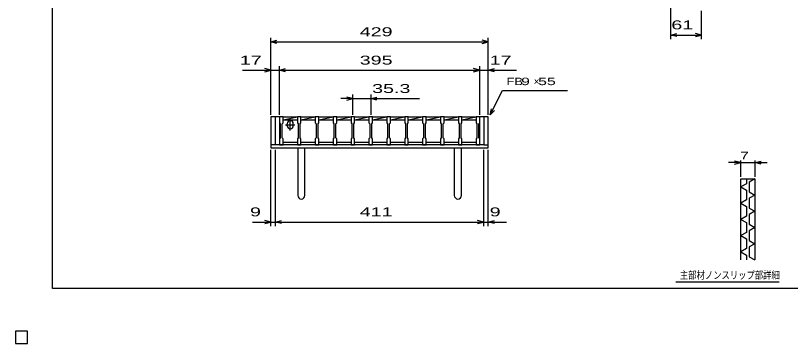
# Model space of a CAD drawing. Units: millimetres, scale not verified. Extents: x -1456 to 1385, y -1026 to 843.
# Drawn here: x -1456 to 73, y -1026 to -379 of the extents above; entities that cross this region are included whole.
import ezdxf
from ezdxf.enums import TextEntityAlignment as Align

# ---------------------------------------------------------------- set-up
doc = ezdxf.new("R2010")
doc.units = ezdxf.units.MM
doc.header["$LTSCALE"] = 8
for name, color, linetype, lineweight in [('0_2', 150, 'Continuous', 25), ('16', 3, 'Continuous', 25), ('19', 6, 'Continuous', 25), ('22', 4, 'Continuous', 25), ('24', 2, 'Continuous', 25), ('32', 4, 'Continuous', 25)]:
    doc.layers.add(name, color=color, linetype=linetype, lineweight=lineweight)
doc.styles.add('ベクトル', font='')
doc.styles.get('ベクトル').set_extended_font_data('ベクトル')

msp = doc.modelspace()

# ---------------------------------------------------------------- linework, layer by layer
at = {"layer": '0_2'}
for p, q in [((-1383.2, -917.2), (-1383.2, 842.8)), ((1384.8, -917.2), (-1383.2, -917.2)), ((-1432, -1002), (-1456, -1002)), ((-1456, -1002), (-1456, -1026)), ((-1432, -1002), (-1456, -1002)), ((-1456, -1002), (-1456, -1026)), ((-1432, -1002), (-1456, -1002)), ((-1456, -1002), (-1456, -1026)), ((-1432, -1002), (-1456, -1002)), ((-1456, -1002), (-1456, -1026)), ((-1432, -1002), (-1456, -1002)), ((-1456, -1002), (-1456, -1026)), ((-1432, -1026), (-1432, -1002)), ((-1432, -1026), (-1432, -1002)), ((-1432, -1026), (-1432, -1002)), ((-1432, -1026), (-1432, -1002)), ((-1432, -1026), (-1432, -1002)), ((-1456, -1026), (-1432, -1026)), ((-1456, -1026), (-1432, -1026)), ((-1456, -1026), (-1432, -1026)), ((-1456, -1026), (-1432, -1026)), ((-1456, -1026), (-1432, -1026))]:
    msp.add_line(p, q, dxfattribs=at)
at = {"layer": '16'}
for p, q in [((-935, -579), (-935, -578.3)), ((-935, -578.3), (-928, -578.3)), ((-935, -579), (-935, -590.5)), ((-928, -579), (-935, -579)), ((-935, -579), (-935, -629)), ((-928, -578.3), (-928, -579)), ((-928, -590.5), (-928, -579)), ((-928, -579), (-899.7, -579)), ((-928, -584.5), (-899.7, -579)), ((-899.7, -579), (-899.7, -578.3)), ((-899.7, -578.3), (-892.7, -578.3)), ((-899.7, -579), (-899.7, -590.5)), ((-892.7, -579), (-899.7, -579)), ((-892.7, -578.3), (-892.7, -579)), ((-892.7, -590.5), (-892.7, -579)), ((-892.7, -579), (-864.4, -579)), ((-892.7, -584.5), (-864.4, -579)), ((-864.4, -579), (-864.4, -578.3)), ((-864.4, -578.3), (-857.4, -578.3)), ((-864.4, -579), (-864.4, -590.5)), ((-857.4, -579), (-864.4, -579)), ((-857.4, -578.3), (-857.4, -579)), ((-857.4, -590.5), (-857.4, -579)), ((-857.4, -579), (-829.1, -579)), ((-857.4, -584.5), (-829.1, -579)), ((-829.1, -579), (-829.1, -578.3)), ((-829.1, -578.3), (-822.1, -578.3)), ((-829.1, -579), (-829.1, -590.5)), ((-822.1, -579), (-829.1, -579)), ((-822.1, -578.3), (-822.1, -579)), ((-822.1, -590.5), (-822.1, -579)), ((-822.1, -579), (-793.8, -579)), ((-822.1, -584.5), (-793.8, -579)), ((-793.8, -579), (-793.8, -578.3)), ((-793.8, -578.3), (-786.8, -578.3)), ((-793.8, -579), (-793.8, -590.5)), ((-786.8, -579), (-793.8, -579)), ((-786.8, -578.3), (-786.8, -579)), ((-786.8, -590.5), (-786.8, -579)), ((-786.8, -579), (-758.5, -579)), ((-786.8, -584.5), (-758.5, -579)), ((-758.5, -579), (-758.5, -578.3)), ((-758.5, -578.3), (-751.5, -578.3)), ((-758.5, -579), (-758.5, -590.5)), ((-751.5, -579), (-758.5, -579)), ((-751.5, -578.3), (-751.5, -579)), ((-751.5, -590.5), (-751.5, -579)), ((-751.5, -579), (-723.2, -579)), ((-751.5, -584.5), (-723.2, -579)), ((-723.2, -579), (-723.2, -578.3)), ((-723.2, -578.3), (-716.2, -578.3)), ((-723.2, -579), (-723.2, -590.5)), ((-716.2, -579), (-723.2, -579)), ((-716.2, -578.3), (-716.2, -579)), ((-716.2, -590.5), (-716.2, -579)), ((-716.2, -579), (-687.9, -579)), ((-716.2, -584.5), (-687.9, -579)), ((-687.9, -579), (-687.9, -578.3)), ((-687.9, -578.3), (-680.9, -578.3)), ((-687.9, -579), (-687.9, -590.5)), ((-680.9, -579), (-687.9, -579)), ((-680.9, -578.3), (-680.9, -579)), ((-680.9, -590.5), (-680.9, -579)), ((-680.9, -579), (-652.6, -579)), ((-680.9, -584.5), (-652.6, -579)), ((-652.6, -579), (-652.6, -578.3)), ((-652.6, -578.3), (-645.6, -578.3)), ((-652.6, -579), (-652.6, -590.5)), ((-645.6, -579), (-652.6, -579)), ((-645.6, -578.3), (-645.6, -579)), ((-645.6, -590.5), (-645.6, -579)), ((-645.6, -579), (-617.3, -579)), ((-645.6, -584.5), (-617.3, -579)), ((-617.3, -579), (-617.3, -578.3)), ((-617.3, -578.3), (-610.3, -578.3)), ((-617.3, -579), (-617.3, -590.5)), ((-610.3, -579), (-617.3, -579)), ((-610.3, -578.3), (-610.3, -579)), ((-610.3, -590.5), (-610.3, -579)), ((-610.3, -579), (-582, -579)), ((-610.3, -584.5), (-582, -579)), ((-582, -579), (-582, -578.3)), ((-582, -578.3), (-575, -578.3)), ((-582, -579), (-582, -590.5)), ((-575, -579), (-582, -579)), ((-575, -578.3), (-575, -579)), ((-575, -590.5), (-575, -579)), ((-575, -579), (-547, -579)), ((-575, -584.5), (-547, -579.058)), ((-547, -579), (-547, -578.3)), ((-547, -578.3), (-540, -578.3)), ((-547, -579), (-547, -590.5)), ((-540, -579), (-547, -579)), ((-540, -578.3), (-540, -579)), ((-540, -590.5), (-540, -579)), ((-540, -629), (-540, -579)), ((-935, -590.5), (-933.5, -592.5)), ((-933.5, -592.5), (-933.5, -620.5)), ((-929.5, -592.5), (-928, -590.5)), ((-929.5, -620.5), (-929.5, -592.5)), ((-928, -584.5), (-899.7, -584.5)), ((-922.85, -594.5), (-904.85, -594.5)), ((-919.85, -596.5), (-919.85, -592.5)), ((-913.85, -605.5), (-913.85, -583.5)), ((-907.85, -596.5), (-907.85, -592.5)), ((-899.7, -590.5), (-898.2, -592.5)), ((-898.2, -592.5), (-898.2, -620.5)), ((-894.2, -592.5), (-892.7, -590.5)), ((-894.2, -620.5), (-894.2, -592.5)), ((-892.7, -584.5), (-864.4, -584.5)), ((-864.4, -590.5), (-862.9, -592.5)), ((-862.9, -592.5), (-862.9, -620.5)), ((-858.9, -592.5), (-857.4, -590.5)), ((-858.9, -620.5), (-858.9, -592.5)), ((-857.4, -584.5), (-829.1, -584.5)), ((-829.1, -590.5), (-827.6, -592.5)), ((-827.6, -592.5), (-827.6, -620.5)), ((-823.6, -592.5), (-822.1, -590.5)), ((-823.6, -620.5), (-823.6, -592.5)), ((-822.1, -584.5), (-793.8, -584.5)), ((-793.8, -590.5), (-792.3, -592.5)), ((-792.3, -592.5), (-792.3, -620.5)), ((-788.3, -592.5), (-786.8, -590.5)), ((-788.3, -620.5), (-788.3, -592.5)), ((-786.8, -584.5), (-758.5, -584.5)), ((-758.5, -590.5), (-757, -592.5)), ((-757, -592.5), (-757, -620.5)), ((-753, -592.5), (-751.5, -590.5)), ((-753, -620.5), (-753, -592.5)), ((-751.5, -584.5), (-723.2, -584.5)), ((-723.2, -590.5), (-721.7, -592.5)), ((-721.7, -592.5), (-721.7, -620.5)), ((-717.7, -592.5), (-716.2, -590.5)), ((-717.7, -620.5), (-717.7, -592.5)), ((-716.2, -584.5), (-687.9, -584.5)), ((-687.9, -590.5), (-686.4, -592.5)), ((-686.4, -592.5), (-686.4, -620.5)), ((-682.4, -592.5), (-680.9, -590.5)), ((-682.4, -620.5), (-682.4, -592.5)), ((-680.9, -584.5), (-652.6, -584.5)), ((-652.6, -590.5), (-651.1, -592.5)), ((-651.1, -592.5), (-651.1, -620.5)), ((-647.1, -592.5), (-645.6, -590.5)), ((-647.1, -620.5), (-647.1, -592.5)), ((-645.6, -584.5), (-617.3, -584.5)), ((-617.3, -590.5), (-615.8, -592.5)), ((-615.8, -592.5), (-615.8, -620.5)), ((-611.8, -592.5), (-610.3, -590.5)), ((-611.8, -620.5), (-611.8, -592.5)), ((-610.3, -584.5), (-582, -584.5)), ((-582, -590.5), (-580.5, -592.5)), ((-580.5, -592.5), (-580.5, -620.5)), ((-576.5, -592.5), (-575, -590.5)), ((-576.5, -620.5), (-576.5, -592.5)), ((-575, -584.5), (-547, -584.5)), ((-547, -590.5), (-545.5, -592.5)), ((-545.5, -592.5), (-545.5, -620.5)), ((-541.5, -592.5), (-540, -590.5)), ((-541.5, -620.5), (-541.5, -592.5)), ((-933.5, -620.5), (-935, -622.5)), ((-935, -622.5), (-935, -634)), ((-928, -622.5), (-929.5, -620.5)), ((-928, -634), (-928, -622.5)), ((-898.2, -620.5), (-899.7, -622.5)), ((-899.7, -622.5), (-899.7, -634)), ((-892.7, -622.5), (-894.2, -620.5)), ((-892.7, -634), (-892.7, -622.5)), ((-862.9, -620.5), (-864.4, -622.5)), ((-864.4, -622.5), (-864.4, -634)), ((-857.4, -622.5), (-858.9, -620.5)), ((-857.4, -634), (-857.4, -622.5)), ((-827.6, -620.5), (-829.1, -622.5)), ((-829.1, -622.5), (-829.1, -634)), ((-822.1, -622.5), (-823.6, -620.5)), ((-822.1, -634), (-822.1, -622.5)), ((-792.3, -620.5), (-793.8, -622.5)), ((-793.8, -622.5), (-793.8, -634)), ((-786.8, -622.5), (-788.3, -620.5)), ((-786.8, -634), (-786.8, -622.5)), ((-757, -620.5), (-758.5, -622.5)), ((-758.5, -622.5), (-758.5, -634)), ((-751.5, -622.5), (-753, -620.5)), ((-751.5, -634), (-751.5, -622.5)), ((-721.7, -620.5), (-723.2, -622.5)), ((-723.2, -622.5), (-723.2, -634)), ((-716.2, -622.5), (-717.7, -620.5)), ((-716.2, -634), (-716.2, -622.5)), ((-686.4, -620.5), (-687.9, -622.5)), ((-687.9, -622.5), (-687.9, -634)), ((-680.9, -622.5), (-682.4, -620.5)), ((-680.9, -634), (-680.9, -622.5)), ((-651.1, -620.5), (-652.6, -622.5)), ((-652.6, -622.5), (-652.6, -634)), ((-645.6, -622.5), (-647.1, -620.5)), ((-645.6, -634), (-645.6, -622.5)), ((-615.8, -620.5), (-617.3, -622.5)), ((-617.3, -622.5), (-617.3, -634)), ((-610.3, -622.5), (-611.8, -620.5)), ((-610.3, -634), (-610.3, -622.5)), ((-580.5, -620.5), (-582, -622.5)), ((-582, -622.5), (-582, -634)), ((-575, -622.5), (-576.5, -620.5)), ((-575, -634), (-575, -622.5)), ((-545.5, -620.5), (-547, -622.5)), ((-547, -622.5), (-547, -634)), ((-540, -622.5), (-541.5, -620.5)), ((-540, -634), (-540, -622.5)), ((-935, -634), (-928, -634)), ((-928, -629), (-899.7, -629)), ((-899.7, -634), (-892.7, -634)), ((-892.7, -629), (-864.4, -629)), ((-864.4, -634), (-857.4, -634)), ((-857.4, -629), (-829.1, -629)), ((-829.1, -634), (-822.1, -634)), ((-822.1, -629), (-793.8, -629)), ((-793.8, -634), (-786.8, -634)), ((-786.8, -629), (-758.5, -629)), ((-758.5, -634), (-751.5, -634)), ((-751.5, -629), (-723.2, -629)), ((-723.2, -634), (-716.2, -634)), ((-716.2, -629), (-687.9, -629)), ((-687.9, -634), (-680.9, -634)), ((-680.9, -629), (-652.6, -629)), ((-652.6, -634), (-645.6, -634)), ((-645.6, -629), (-617.3, -629)), ((-617.3, -634), (-610.3, -634)), ((-610.3, -629), (-582, -629)), ((-582, -634), (-575, -634)), ((-575, -629), (-547, -629)), ((-547, -634), (-540, -634)), ((-1432, -1002), (-1456, -1002)), ((-1456, -1002), (-1456, -1026)), ((-1432, -1002), (-1456, -1002)), ((-1456, -1002), (-1456, -1026)), ((-1432, -1002), (-1456, -1002)), ((-1456, -1002), (-1456, -1026)), ((-1432, -1002), (-1456, -1002)), ((-1456, -1002), (-1456, -1026)), ((-1432, -1002), (-1456, -1002)), ((-1456, -1002), (-1456, -1026)), ((-1432, -1026), (-1432, -1002)), ((-1432, -1026), (-1432, -1002)), ((-1432, -1026), (-1432, -1002)), ((-1432, -1026), (-1432, -1002)), ((-1432, -1026), (-1432, -1002)), ((-1456, -1026), (-1432, -1026)), ((-1456, -1026), (-1432, -1026)), ((-1456, -1026), (-1432, -1026)), ((-1456, -1026), (-1432, -1026)), ((-1456, -1026), (-1432, -1026))]:
    msp.add_line(p, q, dxfattribs=at)
for centre, start, end in [((-913.85, -592.5), 0, 180), ((-913.85, -596.5), 180, 0)]:
    msp.add_arc(centre, 6, start, end, dxfattribs=at)
at = {"layer": '19'}
for p, q in [((-935, -579), (-952, -579)), ((-952, -579), (-952, -640)), ((-943, -634), (-943, -579)), ((-523, -579), (-540, -579)), ((-532, -579), (-532, -634)), ((-523, -640), (-523, -579)), ((-943, -634), (-952, -634)), ((-952, -640), (-523, -640)), ((-532, -634), (-943, -634)), ((-899, -640), (-899, -734)), ((-885, -734), (-885, -640)), ((-590, -640), (-590, -734)), ((-576, -734), (-576, -640)), ((-532, -634), (-523, -634))]:
    msp.add_line(p, q, dxfattribs=at)
for centre in [(-892, -734), (-583, -734)]:
    msp.add_arc(centre, 7, 180, 0, dxfattribs=at)
at = {"layer": '22'}
for p, q in [((-163, -425.5), (-163, -241.5)), ((-102, -425.5), (-102, -369.5)), ((-952, -575), (-952, -423)), ((-952, -431), (-940, -427.8)), ((-523, -431), (-535, -427.8)), ((-523, -575), (-523, -423)), ((-163, -417.5), (-151, -414.3)), ((-151, -420.7), (-163, -417.5)), ((-163, -417.5), (-102, -417.5)), ((-102, -417.5), (-114, -414.3)), ((-114, -420.7), (-102, -417.5)), ((-940, -434.2), (-952, -431)), ((-952, -431), (-523, -431)), ((-535, -434.2), (-523, -431)), ((-1008, -487), (-952, -487)), ((-952, -487), (-964, -483.8)), ((-964, -490.2), (-952, -487)), ((-952, -575), (-952, -479)), ((-952, -487), (-935, -487)), ((-935, -575), (-935, -479)), ((-935, -487), (-923, -483.8)), ((-923, -490.2), (-935, -487)), ((-935, -487), (-540, -487)), ((-540, -487), (-552, -483.8)), ((-552, -490.2), (-540, -487)), ((-540, -575), (-540, -479)), ((-540, -487), (-523, -487)), ((-523, -575), (-523, -479)), ((-523, -487), (-511, -483.8)), ((-511, -490.2), (-523, -487)), ((-523, -487), (-467, -487)), ((-790.3, -575), (-790.3, -535)), ((-755, -535), (-755, -575)), ((-519, -575), (-495, -527)), ((-495, -527), (-367, -527)), ((-790.3, -543), (-814.3, -543)), ((-790.3, -543), (-802.3, -539.8)), ((-802.3, -546.2), (-790.3, -543)), ((-790.3, -543), (-755, -543)), ((-755, -543), (-743, -539.8)), ((-743, -546.2), (-755, -543)), ((-755, -543), (-659, -543)), ((-519, -575), (-516.6, -563.32)), ((-519, -575), (-511, -566.2)), ((-952, -794.4), (-952, -644)), ((-943, -794.4), (-943, -644)), ((-532, -794.4), (-532, -644)), ((-523, -794.4), (-523, -644)), ((-988, -786.4), (-952, -786.4)), ((-952, -786.4), (-964, -783.2)), ((-964, -789.6), (-952, -786.4)), ((-952, -786.4), (-943, -786.4)), ((-943, -786.4), (-931, -783.2)), ((-931, -789.6), (-943, -786.4)), ((-943, -786.4), (-532, -786.4)), ((-532, -786.4), (-544, -783.2)), ((-544, -789.6), (-532, -786.4)), ((-532, -786.4), (-523, -786.4)), ((-523, -786.4), (-511, -783.2)), ((-511, -789.6), (-523, -786.4)), ((-523, -786.4), (-487, -786.4))]:
    msp.add_line(p, q, dxfattribs=at)
at = {"layer": '22', "color": 2}
for p, q in [((-1432, -1002), (-1456, -1002)), ((-1456, -1002), (-1456, -1026)), ((-1432, -1002), (-1456, -1002)), ((-1456, -1002), (-1456, -1026)), ((-1432, -1002), (-1456, -1002)), ((-1456, -1002), (-1456, -1026)), ((-1432, -1026), (-1432, -1002)), ((-1432, -1026), (-1432, -1002)), ((-1432, -1026), (-1432, -1002)), ((-1456, -1026), (-1432, -1026)), ((-1456, -1026), (-1432, -1026)), ((-1456, -1026), (-1432, -1026))]:
    msp.add_line(p, q, dxfattribs=at)
at = {"layer": '24', "color": 4}
for p, q in [((-1432, -1002), (-1456, -1002)), ((-1456, -1002), (-1456, -1026)), ((-1432, -1002), (-1456, -1002)), ((-1456, -1002), (-1456, -1026)), ((-1432, -1002), (-1456, -1002)), ((-1456, -1002), (-1456, -1026)), ((-1432, -1026), (-1432, -1002)), ((-1432, -1026), (-1432, -1002)), ((-1432, -1026), (-1432, -1002)), ((-1456, -1026), (-1432, -1026)), ((-1456, -1026), (-1432, -1026)), ((-1456, -1026), (-1432, -1026))]:
    msp.add_line(p, q, dxfattribs=at)
at = {"layer": '32'}
for p, q in [((-24.8, -669.2), (-48.8, -669.2)), ((-24.8, -669.2), (-36.8, -666)), ((-36.8, -672.4), (-24.8, -669.2)), ((-24.8, -697.2), (-24.8, -665.2)), ((-24.8, -669.2), (3.2, -669.2)), ((3.2, -665.2), (3.2, -697.2)), ((3.2, -669.2), (15.2, -666)), ((15.2, -672.4), (3.2, -669.2)), ((3.2, -669.2), (27.2, -669.2)), ((-24.8, -701.2), (3.2, -701.2)), ((-24.8, -861.2), (-24.8, -701.2)), ((-13.6, -701.2), (-13.6, -710.8)), ((3.2, -701.2), (-8, -707.6)), ((3.2, -701.2), (3.2, -861.2)), ((-13.6, -710.8), (-24.8, -717.2)), ((-24.8, -717.2), (-13.6, -723.6)), ((-8, -707.6), (-8, -726.8)), ((-13.6, -723.6), (-13.6, -742.8)), ((-8, -726.8), (3.2, -733.2)), ((3.2, -733.2), (-8, -739.6)), ((-13.6, -742.8), (-24.8, -749.2)), ((-24.8, -749.2), (-13.6, -755.6)), ((-8, -739.6), (-8, -758.8)), ((-13.6, -755.6), (-13.6, -774.8)), ((-8, -758.8), (3.2, -765.2)), ((-13.6, -774.8), (-24.8, -781.2)), ((3.2, -765.2), (-8, -771.6)), ((-8, -771.6), (-8, -790.8)), ((-24.8, -781.2), (-13.6, -787.6)), ((-13.6, -787.6), (-13.6, -806.8)), ((-8, -790.8), (3.2, -797.2)), ((-13.6, -806.8), (-24.8, -813.2)), ((3.2, -797.2), (-8, -803.6)), ((-8, -803.6), (-8, -822.8)), ((-24.8, -813.2), (-13.6, -819.6)), ((-13.6, -819.6), (-13.6, -838.8)), ((-8, -822.8), (3.2, -829.2)), ((-13.6, -838.8), (-24.8, -845.2)), ((3.2, -829.2), (-8, -835.6)), ((-8, -835.6), (-8, -854.8)), ((-24.8, -845.2), (-13.6, -851.6)), ((-13.6, -851.6), (-13.6, -861.2)), ((-8, -854.8), (3.2, -861.2)), ((51.2, -905.2), (-152.8, -905.2)), ((-1432, -1002), (-1456, -1002)), ((-1456, -1002), (-1456, -1026)), ((-1432, -1002), (-1456, -1002)), ((-1456, -1002), (-1456, -1026)), ((-1432, -1002), (-1456, -1002)), ((-1456, -1002), (-1456, -1026)), ((-1432, -1002), (-1456, -1002)), ((-1456, -1002), (-1456, -1026)), ((-1432, -1002), (-1456, -1002)), ((-1456, -1002), (-1456, -1026)), ((-1432, -1026), (-1432, -1002)), ((-1432, -1026), (-1432, -1002)), ((-1432, -1026), (-1432, -1002)), ((-1432, -1026), (-1432, -1002)), ((-1432, -1026), (-1432, -1002)), ((-1456, -1026), (-1432, -1026)), ((-1456, -1026), (-1432, -1026)), ((-1456, -1026), (-1432, -1026)), ((-1456, -1026), (-1432, -1026)), ((-1456, -1026), (-1432, -1026))]:
    msp.add_line(p, q, dxfattribs=at)

# ---------------------------------------------------------------- texts
at = {"layer": '22', "color": 2, "style": 'ベクトル'}
for s, height, width, p in [(' 61 ', 17.6, 1.65, (-172.5, -397.5)), (' 429 ', 17.6, 1.65, (-787.5, -411)), (' 17 ', 17.6, 1.65, (-1024, -467)), (' 395 ', 17.6, 1.65, (-787.5, -467)), (' 17 ', 17.6, 1.65, (-531, -467)), ('FB', 14.66, 1.3, (-487, -509)), (' 9 ', 14.66, 1.6, (-467, -509)), (' 55 ', 14.66, 1.6, (-433.4, -509)), (' 35.3 ', 17.6, 1.65, (-763, -523)), (' 9 ', 17.6, 1.65, (-1004, -766.4)), (' 411 ', 17.6, 1.65, (-787.5, -766.4)), (' 9 ', 17.6, 1.65, (-531, -766.4))]:
    msp.add_text(s, height=height, dxfattribs=dict(at, width=width)).set_placement(p, align=Align.MIDDLE_LEFT)
msp.add_text('×', height=14.66, dxfattribs=at).set_placement((-433.4, -509), align=Align.MIDDLE_LEFT)
at = {"layer": '32', "color": 2, "style": 'ベクトル'}
for s, width, p in [(' 7 ', 1.6, (-34.8, -655.2)), ('主部材ノンスリップ部詳細', 0.8, (-144.8, -891.2))]:
    msp.add_text(s, height=14.66, dxfattribs=dict(at, width=width)).set_placement(p, align=Align.MIDDLE_LEFT)

doc.saveas('drawing.dxf')
